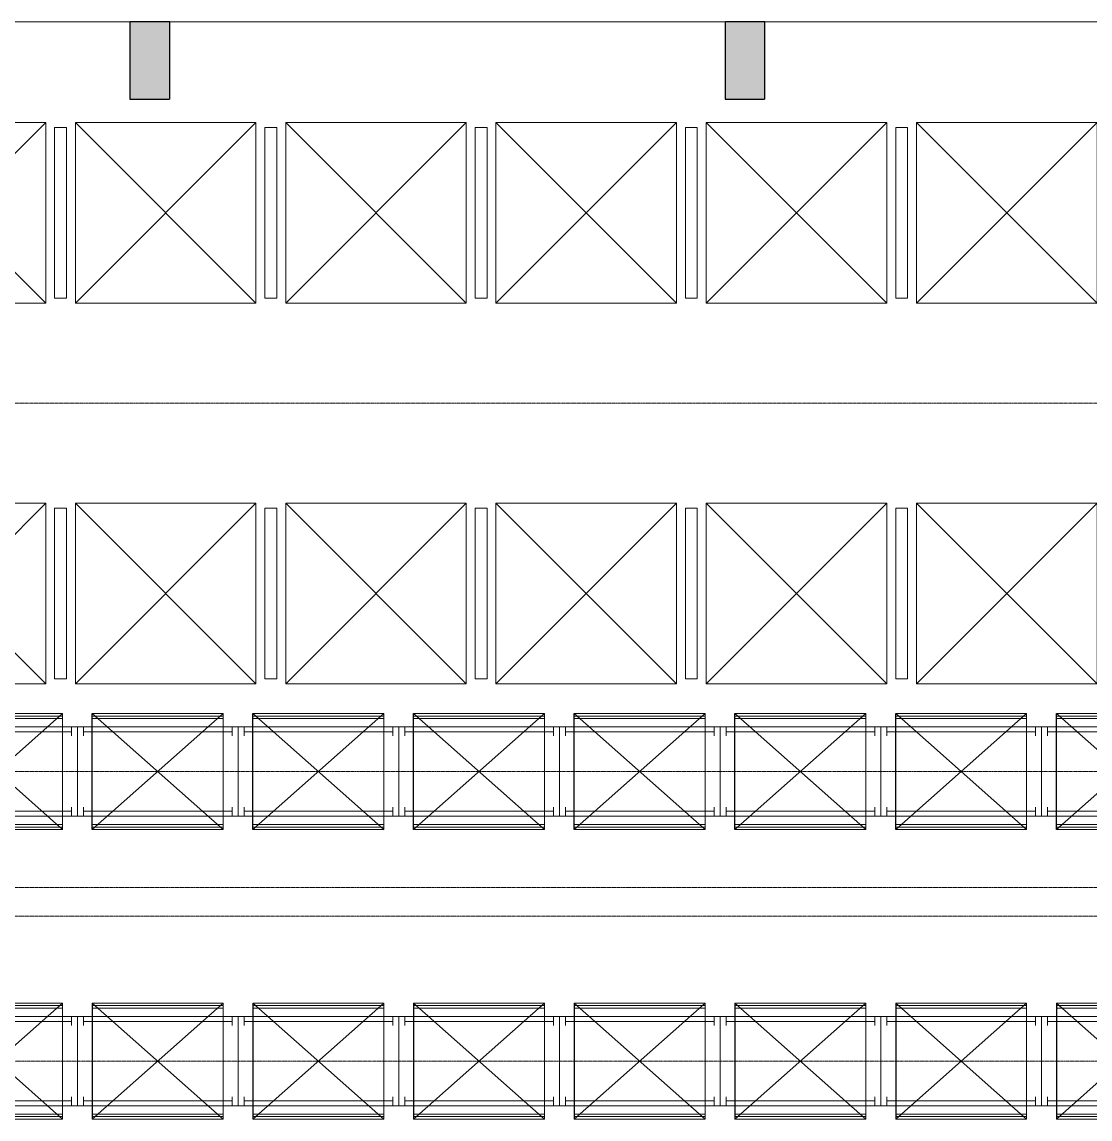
# Model space of a CAD drawing. Header units: millimetres. Extents: x -67280 to 67280, y -47520 to 47520.
# Drawn here: x -33127 to -22358, y -16077 to -5012 of the extents above; entities that cross this region are included whole.
import ezdxf

# ---------------------------------------------------------------- set-up
doc = ezdxf.new("R2010")
doc.units = ezdxf.units.MM
doc.linetypes.add('AD_LTYPE5 0 mm_1_1_1_1_1_1_1_1_1_1_1_1_1_1_1', pattern=[16, 13, -1, 1, -1])
doc.linetypes.add('点画线', pattern=[18, 12, -2, 2, -2])
for name, color, linetype, lineweight in [('ACADACAD05', 4, 'AD_LTYPE5 0 mm_1_1_1_1_1_1_1_1_1_1_1_1_1_1_1', 25), ('ACADloading', 57, 'Continuous', 18), ('ACADRackFrame', 5, 'Continuous', 18), ('ACAD尺寸线层', 3, 'Continuous', 18), ('ACAD细实线层', 3, 'Continuous', 18), ('中心线层', 1, '点画线', 18), ('尺寸线层', 4, 'Continuous', 18)]:
    doc.layers.add(name, color=color, linetype=linetype, lineweight=lineweight)

# ---------------------------------------------------------------- blocks, each defined once
blk = doc.blocks.new('*X36')
at = {"layer": 'ACAD尺寸线层', "linetype": 'Continuous', "lineweight": 18}
for p, q in [((210, 0), (2030, -1820)), ((210, -1820), (2030, 0))]:
    blk.add_line(p, q, dxfattribs=at)
at = {"layer": 'ACAD细实线层', "color": 5, "linetype": 'Continuous', "lineweight": 18}
for p, q in [((0, -50), (0, -1770)), ((120, -50), (0, -50)), ((120, -1770), (120, -50)), ((2120, -50), (2120, -1770)), ((2240, -50), (2120, -50)), ((2240, -1770), (2240, -50)), ((0, -1770), (120, -1770)), ((2120, -1770), (2240, -1770))]:
    blk.add_line(p, q, dxfattribs=at)
at = {"layer": 'ACAD细实线层', "linetype": 'Continuous', "lineweight": 18}
for p, q in [((2030, 0), (210, 0)), ((210, 0), (210, -1820)), ((2030, -1820), (2030, 0)), ((210, -1820), (2030, -1820))]:
    blk.add_line(p, q, dxfattribs=at)
blk = doc.blocks.new('*X37')
at = {"layer": 'ACAD尺寸线层', "linetype": 'Continuous', "lineweight": 18}
for p, q in [((210, 0), (2030, -1820)), ((210, -1820), (2030, 0))]:
    blk.add_line(p, q, dxfattribs=at)
at = {"layer": 'ACAD细实线层', "color": 5, "linetype": 'Continuous', "lineweight": 18}
for p, q in [((0, -50), (0, -1770)), ((120, -50), (0, -50)), ((120, -1770), (120, -50)), ((2120, -50), (2120, -1770)), ((2240, -50), (2120, -50)), ((2240, -1770), (2240, -50)), ((0, -1770), (120, -1770)), ((2120, -1770), (2240, -1770))]:
    blk.add_line(p, q, dxfattribs=at)
at = {"layer": 'ACAD细实线层', "linetype": 'Continuous', "lineweight": 18}
for p, q in [((2030, 0), (210, 0)), ((210, 0), (210, -1820)), ((2030, -1820), (2030, 0)), ((210, -1820), (2030, -1820))]:
    blk.add_line(p, q, dxfattribs=at)
blk = doc.blocks.new('*X38')
at = {"layer": 'ACAD尺寸线层', "linetype": 'Continuous', "lineweight": 18}
for p, q in [((210, 0), (2030, -1820)), ((210, -1820), (2030, 0))]:
    blk.add_line(p, q, dxfattribs=at)
at = {"layer": 'ACAD细实线层', "color": 5, "linetype": 'Continuous', "lineweight": 18}
for p, q in [((0, -50), (0, -1770)), ((120, -50), (0, -50)), ((120, -1770), (120, -50)), ((2120, -50), (2120, -1770)), ((2240, -50), (2120, -50)), ((2240, -1770), (2240, -50)), ((0, -1770), (120, -1770)), ((2120, -1770), (2240, -1770))]:
    blk.add_line(p, q, dxfattribs=at)
at = {"layer": 'ACAD细实线层', "linetype": 'Continuous', "lineweight": 18}
for p, q in [((2030, 0), (210, 0)), ((210, 0), (210, -1820)), ((2030, -1820), (2030, 0)), ((210, -1820), (2030, -1820))]:
    blk.add_line(p, q, dxfattribs=at)
blk = doc.blocks.new('*X39')
at = {"layer": 'ACAD尺寸线层', "linetype": 'Continuous', "lineweight": 18}
for p, q in [((210, 0), (2030, -1820)), ((210, -1820), (2030, 0))]:
    blk.add_line(p, q, dxfattribs=at)
at = {"layer": 'ACAD细实线层', "color": 5, "linetype": 'Continuous', "lineweight": 18}
for p, q in [((0, -50), (0, -1770)), ((120, -50), (0, -50)), ((120, -1770), (120, -50)), ((2120, -50), (2120, -1770)), ((2240, -50), (2120, -50)), ((2240, -1770), (2240, -50)), ((0, -1770), (120, -1770)), ((2120, -1770), (2240, -1770))]:
    blk.add_line(p, q, dxfattribs=at)
at = {"layer": 'ACAD细实线层', "linetype": 'Continuous', "lineweight": 18}
for p, q in [((2030, 0), (210, 0)), ((210, 0), (210, -1820)), ((2030, -1820), (2030, 0)), ((210, -1820), (2030, -1820))]:
    blk.add_line(p, q, dxfattribs=at)
blk = doc.blocks.new('*X40')
at = {"layer": 'ACAD尺寸线层', "linetype": 'Continuous', "lineweight": 18}
for p, q in [((210, 0), (2030, -1820)), ((210, -1820), (2030, 0))]:
    blk.add_line(p, q, dxfattribs=at)
at = {"layer": 'ACAD细实线层', "color": 5, "linetype": 'Continuous', "lineweight": 18}
for p, q in [((0, -50), (0, -1770)), ((120, -50), (0, -50)), ((120, -1770), (120, -50)), ((2120, -50), (2120, -1770)), ((2240, -50), (2120, -50)), ((2240, -1770), (2240, -50)), ((0, -1770), (120, -1770)), ((2120, -1770), (2240, -1770))]:
    blk.add_line(p, q, dxfattribs=at)
at = {"layer": 'ACAD细实线层', "linetype": 'Continuous', "lineweight": 18}
for p, q in [((2030, 0), (210, 0)), ((210, 0), (210, -1820)), ((2030, -1820), (2030, 0)), ((210, -1820), (2030, -1820))]:
    blk.add_line(p, q, dxfattribs=at)
blk = doc.blocks.new('*X41')
at = {"layer": 'ACAD尺寸线层', "linetype": 'Continuous', "lineweight": 18}
for p, q in [((210, 0), (2030, -1820)), ((210, -1820), (2030, 0))]:
    blk.add_line(p, q, dxfattribs=at)
at = {"layer": 'ACAD细实线层', "color": 5, "linetype": 'Continuous', "lineweight": 18}
for p, q in [((0, -50), (0, -1770)), ((120, -50), (0, -50)), ((120, -1770), (120, -50)), ((2120, -50), (2120, -1770)), ((2240, -50), (2120, -50)), ((2240, -1770), (2240, -50)), ((0, -1770), (120, -1770)), ((2120, -1770), (2240, -1770))]:
    blk.add_line(p, q, dxfattribs=at)
at = {"layer": 'ACAD细实线层', "linetype": 'Continuous', "lineweight": 18}
for p, q in [((2030, 0), (210, 0)), ((210, 0), (210, -1820)), ((2030, -1820), (2030, 0)), ((210, -1820), (2030, -1820))]:
    blk.add_line(p, q, dxfattribs=at)
blk = doc.blocks.new('*X65')
at = {"layer": 'ACAD尺寸线层', "linetype": 'Continuous', "lineweight": 18}
for p, q in [((210, 0), (2030, 1820)), ((210, 1820), (2030, 0))]:
    blk.add_line(p, q, dxfattribs=at)
at = {"layer": 'ACAD细实线层', "linetype": 'Continuous', "lineweight": 18}
for p, q in [((210, 1820), (2030, 1820)), ((210, 0), (210, 1820)), ((2030, 1820), (2030, 0)), ((2030, 0), (210, 0))]:
    blk.add_line(p, q, dxfattribs=at)
at = {"layer": 'ACAD细实线层', "color": 5, "linetype": 'Continuous', "lineweight": 18}
for p, q in [((0, 50), (0, 1770)), ((0, 1770), (120, 1770)), ((120, 1770), (120, 50)), ((2120, 50), (2120, 1770)), ((2120, 1770), (2240, 1770)), ((2240, 1770), (2240, 50)), ((120, 50), (0, 50)), ((2240, 50), (2120, 50))]:
    blk.add_line(p, q, dxfattribs=at)
blk = doc.blocks.new('*X66')
at = {"layer": 'ACAD尺寸线层', "linetype": 'Continuous', "lineweight": 18}
for p, q in [((210, 0), (2030, 1820)), ((210, 1820), (2030, 0))]:
    blk.add_line(p, q, dxfattribs=at)
at = {"layer": 'ACAD细实线层', "linetype": 'Continuous', "lineweight": 18}
for p, q in [((210, 1820), (2030, 1820)), ((210, 0), (210, 1820)), ((2030, 1820), (2030, 0)), ((2030, 0), (210, 0))]:
    blk.add_line(p, q, dxfattribs=at)
at = {"layer": 'ACAD细实线层', "color": 5, "linetype": 'Continuous', "lineweight": 18}
for p, q in [((0, 50), (0, 1770)), ((0, 1770), (120, 1770)), ((120, 1770), (120, 50)), ((2120, 50), (2120, 1770)), ((2120, 1770), (2240, 1770)), ((2240, 1770), (2240, 50)), ((120, 50), (0, 50)), ((2240, 50), (2120, 50))]:
    blk.add_line(p, q, dxfattribs=at)
blk = doc.blocks.new('*X67')
at = {"layer": 'ACAD尺寸线层', "linetype": 'Continuous', "lineweight": 18}
for p, q in [((210, 0), (2030, 1820)), ((210, 1820), (2030, 0))]:
    blk.add_line(p, q, dxfattribs=at)
at = {"layer": 'ACAD细实线层', "linetype": 'Continuous', "lineweight": 18}
for p, q in [((210, 1820), (2030, 1820)), ((210, 0), (210, 1820)), ((2030, 1820), (2030, 0)), ((2030, 0), (210, 0))]:
    blk.add_line(p, q, dxfattribs=at)
at = {"layer": 'ACAD细实线层', "color": 5, "linetype": 'Continuous', "lineweight": 18}
for p, q in [((0, 50), (0, 1770)), ((0, 1770), (120, 1770)), ((120, 1770), (120, 50)), ((2120, 50), (2120, 1770)), ((2120, 1770), (2240, 1770)), ((2240, 1770), (2240, 50)), ((120, 50), (0, 50)), ((2240, 50), (2120, 50))]:
    blk.add_line(p, q, dxfattribs=at)
blk = doc.blocks.new('*X68')
at = {"layer": 'ACAD尺寸线层', "linetype": 'Continuous', "lineweight": 18}
for p, q in [((210, 0), (2030, 1820)), ((210, 1820), (2030, 0))]:
    blk.add_line(p, q, dxfattribs=at)
at = {"layer": 'ACAD细实线层', "linetype": 'Continuous', "lineweight": 18}
for p, q in [((210, 1820), (2030, 1820)), ((210, 0), (210, 1820)), ((2030, 1820), (2030, 0)), ((2030, 0), (210, 0))]:
    blk.add_line(p, q, dxfattribs=at)
at = {"layer": 'ACAD细实线层', "color": 5, "linetype": 'Continuous', "lineweight": 18}
for p, q in [((0, 50), (0, 1770)), ((0, 1770), (120, 1770)), ((120, 1770), (120, 50)), ((2120, 50), (2120, 1770)), ((2120, 1770), (2240, 1770)), ((2240, 1770), (2240, 50)), ((120, 50), (0, 50)), ((2240, 50), (2120, 50))]:
    blk.add_line(p, q, dxfattribs=at)
blk = doc.blocks.new('*X69')
at = {"layer": 'ACAD尺寸线层', "linetype": 'Continuous', "lineweight": 18}
for p, q in [((210, 0), (2030, 1820)), ((210, 1820), (2030, 0))]:
    blk.add_line(p, q, dxfattribs=at)
at = {"layer": 'ACAD细实线层', "linetype": 'Continuous', "lineweight": 18}
for p, q in [((210, 1820), (2030, 1820)), ((210, 0), (210, 1820)), ((2030, 1820), (2030, 0)), ((2030, 0), (210, 0))]:
    blk.add_line(p, q, dxfattribs=at)
at = {"layer": 'ACAD细实线层', "color": 5, "linetype": 'Continuous', "lineweight": 18}
for p, q in [((0, 50), (0, 1770)), ((0, 1770), (120, 1770)), ((120, 1770), (120, 50)), ((2120, 50), (2120, 1770)), ((2120, 1770), (2240, 1770)), ((2240, 1770), (2240, 50)), ((120, 50), (0, 50)), ((2240, 50), (2120, 50))]:
    blk.add_line(p, q, dxfattribs=at)
blk = doc.blocks.new('*X70')
at = {"layer": 'ACAD尺寸线层', "linetype": 'Continuous', "lineweight": 18}
for p, q in [((210, 0), (2030, 1820)), ((210, 1820), (2030, 0))]:
    blk.add_line(p, q, dxfattribs=at)
at = {"layer": 'ACAD细实线层', "linetype": 'Continuous', "lineweight": 18}
for p, q in [((210, 1820), (2030, 1820)), ((210, 0), (210, 1820)), ((2030, 1820), (2030, 0)), ((2030, 0), (210, 0))]:
    blk.add_line(p, q, dxfattribs=at)
at = {"layer": 'ACAD细实线层', "color": 5, "linetype": 'Continuous', "lineweight": 18}
for p, q in [((0, 50), (0, 1770)), ((0, 1770), (120, 1770)), ((120, 1770), (120, 50)), ((2120, 50), (2120, 1770)), ((2120, 1770), (2240, 1770)), ((2240, 1770), (2240, 50)), ((120, 50), (0, 50)), ((2240, 50), (2120, 50))]:
    blk.add_line(p, q, dxfattribs=at)
blk = doc.blocks.new('*X300')
at = {"layer": 'ACADloading', "color": 6, "linetype": 'Continuous', "lineweight": 18}
for p, q in [((1530, -75), (210, -75)), ((210, -75), (210, -1245)), ((210, -75), (210, -1245)), ((210, -75), (210, -1245)), ((210, -75), (210, -1245)), ((210, -1245), (210, -75)), ((210, -1245), (210, -75)), ((210, -1245), (210, -75)), ((210, -1245), (1530, -75)), ((1530, -1245), (210, -75)), ((1530, -75), (1530, -1245)), ((1530, -75), (1530, -1245)), ((1530, -75), (1530, -1245)), ((1530, -75), (1530, -1245)), ((1530, -75), (1530, -1245)), ((1530, -75), (1530, -1245)), ((1530, -75), (1530, -1245)), ((210, -820), (210, -1120)), ((210, -820), (210, -1120)), ((1530, -1245), (210, -1245)), ((1490, -1245), (250, -1245))]:
    blk.add_line(p, q, dxfattribs=at)
at = {"layer": 'ACADloading', "color": 6, "linetype": 'Continuous', "lineweight": 25}
blk.add_line((210, -75), (210, -1245), dxfattribs=at)
at = {"layer": 'ACADloading', "linetype": 'Continuous', "lineweight": 18}
for p, q in [((1530, -75), (250, -75)), ((1530, -75), (250, -75)), ((1530, -75), (250, -75)), ((1490, -1245), (250, -1245)), ((1490, -1245), (250, -1245))]:
    blk.add_line(p, q, dxfattribs=at)
at = {"layer": 'ACADRackFrame', "linetype": 'Continuous', "lineweight": 18}
for p, q in [((120, -210), (1620, -210)), ((1620, -260), (120, -260)), ((1620, -1060), (120, -1060)), ((120, -1110), (1620, -1110))]:
    blk.add_line(p, q, dxfattribs=at)
for points in [[(120, -300), (120, -210), (0, -210), (0, -300)], [(60, -210), (60, -1110)], [(1620, -300), (1620, -210), (1740, -210), (1740, -300)], [(1680, -210), (1680, -1110)], [(120, -1020), (120, -1110), (0, -1110), (0, -1020)], [(1620, -1020), (1620, -1110), (1740, -1110), (1740, -1020)]]:
    blk.add_lwpolyline(points, dxfattribs=at)
at = {"layer": '尺寸线层', "color": 216}
for p, q in [((1530, -100), (210, -100)), ((1530, -1220), (210, -1220))]:
    blk.add_line(p, q, dxfattribs=at)
at = {"layer": '尺寸线层', "color": 136}
for p, q in [((1530, -125), (210, -125)), ((1530, -1195), (210, -1195))]:
    blk.add_line(p, q, dxfattribs=at)
blk = doc.blocks.new('*X299')
at = {"layer": 'ACAD细实线层', "linetype": 'Continuous', "lineweight": 18}
blk.add_blockref('*X300', (-870, 660), dxfattribs=at)
blk = doc.blocks.new('*X302')
at = {"layer": 'ACADloading', "color": 6, "linetype": 'Continuous', "lineweight": 18}
for p, q in [((1530, -75), (210, -75)), ((210, -75), (210, -1245)), ((210, -75), (210, -1245)), ((210, -75), (210, -1245)), ((210, -75), (210, -1245)), ((210, -1245), (210, -75)), ((210, -1245), (210, -75)), ((210, -1245), (210, -75)), ((210, -1245), (1530, -75)), ((1530, -1245), (210, -75)), ((1530, -75), (1530, -1245)), ((1530, -75), (1530, -1245)), ((1530, -75), (1530, -1245)), ((1530, -75), (1530, -1245)), ((1530, -75), (1530, -1245)), ((1530, -75), (1530, -1245)), ((1530, -75), (1530, -1245)), ((210, -820), (210, -1120)), ((210, -820), (210, -1120)), ((1530, -1245), (210, -1245)), ((1490, -1245), (250, -1245))]:
    blk.add_line(p, q, dxfattribs=at)
at = {"layer": 'ACADloading', "color": 6, "linetype": 'Continuous', "lineweight": 25}
blk.add_line((210, -75), (210, -1245), dxfattribs=at)
at = {"layer": 'ACADloading', "linetype": 'Continuous', "lineweight": 18}
for p, q in [((1530, -75), (250, -75)), ((1530, -75), (250, -75)), ((1530, -75), (250, -75)), ((1490, -1245), (250, -1245)), ((1490, -1245), (250, -1245))]:
    blk.add_line(p, q, dxfattribs=at)
at = {"layer": 'ACADRackFrame', "linetype": 'Continuous', "lineweight": 18}
for p, q in [((120, -210), (1620, -210)), ((1620, -260), (120, -260)), ((1620, -1060), (120, -1060)), ((120, -1110), (1620, -1110))]:
    blk.add_line(p, q, dxfattribs=at)
for points in [[(120, -300), (120, -210), (0, -210), (0, -300)], [(60, -210), (60, -1110)], [(1620, -300), (1620, -210), (1740, -210), (1740, -300)], [(1680, -210), (1680, -1110)], [(120, -1020), (120, -1110), (0, -1110), (0, -1020)], [(1620, -1020), (1620, -1110), (1740, -1110), (1740, -1020)]]:
    blk.add_lwpolyline(points, dxfattribs=at)
at = {"layer": '尺寸线层', "color": 216}
for p, q in [((1530, -100), (210, -100)), ((1530, -1220), (210, -1220))]:
    blk.add_line(p, q, dxfattribs=at)
at = {"layer": '尺寸线层', "color": 136}
for p, q in [((1530, -125), (210, -125)), ((1530, -1195), (210, -1195))]:
    blk.add_line(p, q, dxfattribs=at)
blk = doc.blocks.new('*X301')
at = {"layer": 'ACAD细实线层', "linetype": 'Continuous', "lineweight": 18}
blk.add_blockref('*X302', (-870, 660), dxfattribs=at)
blk = doc.blocks.new('*X304')
at = {"layer": 'ACADloading', "color": 6, "linetype": 'Continuous', "lineweight": 18}
for p, q in [((1530, -75), (210, -75)), ((210, -75), (210, -1245)), ((210, -75), (210, -1245)), ((210, -75), (210, -1245)), ((210, -75), (210, -1245)), ((210, -1245), (210, -75)), ((210, -1245), (210, -75)), ((210, -1245), (210, -75)), ((210, -1245), (1530, -75)), ((1530, -1245), (210, -75)), ((1530, -75), (1530, -1245)), ((1530, -75), (1530, -1245)), ((1530, -75), (1530, -1245)), ((1530, -75), (1530, -1245)), ((1530, -75), (1530, -1245)), ((1530, -75), (1530, -1245)), ((1530, -75), (1530, -1245)), ((210, -820), (210, -1120)), ((210, -820), (210, -1120)), ((1530, -1245), (210, -1245)), ((1490, -1245), (250, -1245))]:
    blk.add_line(p, q, dxfattribs=at)
at = {"layer": 'ACADloading', "color": 6, "linetype": 'Continuous', "lineweight": 25}
blk.add_line((210, -75), (210, -1245), dxfattribs=at)
at = {"layer": 'ACADloading', "linetype": 'Continuous', "lineweight": 18}
for p, q in [((1530, -75), (250, -75)), ((1530, -75), (250, -75)), ((1530, -75), (250, -75)), ((1490, -1245), (250, -1245)), ((1490, -1245), (250, -1245))]:
    blk.add_line(p, q, dxfattribs=at)
at = {"layer": 'ACADRackFrame', "linetype": 'Continuous', "lineweight": 18}
for p, q in [((120, -210), (1620, -210)), ((1620, -260), (120, -260)), ((1620, -1060), (120, -1060)), ((120, -1110), (1620, -1110))]:
    blk.add_line(p, q, dxfattribs=at)
for points in [[(120, -300), (120, -210), (0, -210), (0, -300)], [(60, -210), (60, -1110)], [(1620, -300), (1620, -210), (1740, -210), (1740, -300)], [(1680, -210), (1680, -1110)], [(120, -1020), (120, -1110), (0, -1110), (0, -1020)], [(1620, -1020), (1620, -1110), (1740, -1110), (1740, -1020)]]:
    blk.add_lwpolyline(points, dxfattribs=at)
at = {"layer": '尺寸线层', "color": 216}
for p, q in [((1530, -100), (210, -100)), ((1530, -1220), (210, -1220))]:
    blk.add_line(p, q, dxfattribs=at)
at = {"layer": '尺寸线层', "color": 136}
for p, q in [((1530, -125), (210, -125)), ((1530, -1195), (210, -1195))]:
    blk.add_line(p, q, dxfattribs=at)
blk = doc.blocks.new('*X303')
at = {"layer": 'ACAD细实线层', "linetype": 'Continuous', "lineweight": 18}
blk.add_blockref('*X304', (-870, 660), dxfattribs=at)
blk = doc.blocks.new('*X306')
at = {"layer": 'ACADloading', "color": 6, "linetype": 'Continuous', "lineweight": 18}
for p, q in [((1530, -75), (210, -75)), ((210, -75), (210, -1245)), ((210, -75), (210, -1245)), ((210, -75), (210, -1245)), ((210, -75), (210, -1245)), ((210, -1245), (210, -75)), ((210, -1245), (210, -75)), ((210, -1245), (210, -75)), ((210, -1245), (1530, -75)), ((1530, -1245), (210, -75)), ((1530, -75), (1530, -1245)), ((1530, -75), (1530, -1245)), ((1530, -75), (1530, -1245)), ((1530, -75), (1530, -1245)), ((1530, -75), (1530, -1245)), ((1530, -75), (1530, -1245)), ((1530, -75), (1530, -1245)), ((210, -820), (210, -1120)), ((210, -820), (210, -1120)), ((1530, -1245), (210, -1245)), ((1490, -1245), (250, -1245))]:
    blk.add_line(p, q, dxfattribs=at)
at = {"layer": 'ACADloading', "color": 6, "linetype": 'Continuous', "lineweight": 25}
blk.add_line((210, -75), (210, -1245), dxfattribs=at)
at = {"layer": 'ACADloading', "linetype": 'Continuous', "lineweight": 18}
for p, q in [((1530, -75), (250, -75)), ((1530, -75), (250, -75)), ((1530, -75), (250, -75)), ((1490, -1245), (250, -1245)), ((1490, -1245), (250, -1245))]:
    blk.add_line(p, q, dxfattribs=at)
at = {"layer": 'ACADRackFrame', "linetype": 'Continuous', "lineweight": 18}
for p, q in [((120, -210), (1620, -210)), ((1620, -260), (120, -260)), ((1620, -1060), (120, -1060)), ((120, -1110), (1620, -1110))]:
    blk.add_line(p, q, dxfattribs=at)
for points in [[(120, -300), (120, -210), (0, -210), (0, -300)], [(60, -210), (60, -1110)], [(1620, -300), (1620, -210), (1740, -210), (1740, -300)], [(1680, -210), (1680, -1110)], [(120, -1020), (120, -1110), (0, -1110), (0, -1020)], [(1620, -1020), (1620, -1110), (1740, -1110), (1740, -1020)]]:
    blk.add_lwpolyline(points, dxfattribs=at)
at = {"layer": '尺寸线层', "color": 216}
for p, q in [((1530, -100), (210, -100)), ((1530, -1220), (210, -1220))]:
    blk.add_line(p, q, dxfattribs=at)
at = {"layer": '尺寸线层', "color": 136}
for p, q in [((1530, -125), (210, -125)), ((1530, -1195), (210, -1195))]:
    blk.add_line(p, q, dxfattribs=at)
blk = doc.blocks.new('*X305')
at = {"layer": 'ACAD细实线层', "linetype": 'Continuous', "lineweight": 18}
blk.add_blockref('*X306', (-870, 660), dxfattribs=at)
blk = doc.blocks.new('*X308')
at = {"layer": 'ACADloading', "color": 6, "linetype": 'Continuous', "lineweight": 18}
for p, q in [((1530, -75), (210, -75)), ((210, -75), (210, -1245)), ((210, -75), (210, -1245)), ((210, -75), (210, -1245)), ((210, -75), (210, -1245)), ((210, -1245), (210, -75)), ((210, -1245), (210, -75)), ((210, -1245), (210, -75)), ((210, -1245), (1530, -75)), ((1530, -1245), (210, -75)), ((1530, -75), (1530, -1245)), ((1530, -75), (1530, -1245)), ((1530, -75), (1530, -1245)), ((1530, -75), (1530, -1245)), ((1530, -75), (1530, -1245)), ((1530, -75), (1530, -1245)), ((1530, -75), (1530, -1245)), ((210, -820), (210, -1120)), ((210, -820), (210, -1120)), ((1530, -1245), (210, -1245)), ((1490, -1245), (250, -1245))]:
    blk.add_line(p, q, dxfattribs=at)
at = {"layer": 'ACADloading', "color": 6, "linetype": 'Continuous', "lineweight": 25}
blk.add_line((210, -75), (210, -1245), dxfattribs=at)
at = {"layer": 'ACADloading', "linetype": 'Continuous', "lineweight": 18}
for p, q in [((1530, -75), (250, -75)), ((1530, -75), (250, -75)), ((1530, -75), (250, -75)), ((1490, -1245), (250, -1245)), ((1490, -1245), (250, -1245))]:
    blk.add_line(p, q, dxfattribs=at)
at = {"layer": 'ACADRackFrame', "linetype": 'Continuous', "lineweight": 18}
for p, q in [((120, -210), (1620, -210)), ((1620, -260), (120, -260)), ((1620, -1060), (120, -1060)), ((120, -1110), (1620, -1110))]:
    blk.add_line(p, q, dxfattribs=at)
for points in [[(120, -300), (120, -210), (0, -210), (0, -300)], [(60, -210), (60, -1110)], [(1620, -300), (1620, -210), (1740, -210), (1740, -300)], [(1680, -210), (1680, -1110)], [(120, -1020), (120, -1110), (0, -1110), (0, -1020)], [(1620, -1020), (1620, -1110), (1740, -1110), (1740, -1020)]]:
    blk.add_lwpolyline(points, dxfattribs=at)
at = {"layer": '尺寸线层', "color": 216}
for p, q in [((1530, -100), (210, -100)), ((1530, -1220), (210, -1220))]:
    blk.add_line(p, q, dxfattribs=at)
at = {"layer": '尺寸线层', "color": 136}
for p, q in [((1530, -125), (210, -125)), ((1530, -1195), (210, -1195))]:
    blk.add_line(p, q, dxfattribs=at)
blk = doc.blocks.new('*X307')
at = {"layer": 'ACAD细实线层', "linetype": 'Continuous', "lineweight": 18}
blk.add_blockref('*X308', (-870, 660), dxfattribs=at)
blk = doc.blocks.new('*X310')
at = {"layer": 'ACADloading', "color": 6, "linetype": 'Continuous', "lineweight": 18}
for p, q in [((1530, -75), (210, -75)), ((210, -75), (210, -1245)), ((210, -75), (210, -1245)), ((210, -75), (210, -1245)), ((210, -75), (210, -1245)), ((210, -1245), (210, -75)), ((210, -1245), (210, -75)), ((210, -1245), (210, -75)), ((210, -1245), (1530, -75)), ((1530, -1245), (210, -75)), ((1530, -75), (1530, -1245)), ((1530, -75), (1530, -1245)), ((1530, -75), (1530, -1245)), ((1530, -75), (1530, -1245)), ((1530, -75), (1530, -1245)), ((1530, -75), (1530, -1245)), ((1530, -75), (1530, -1245)), ((210, -820), (210, -1120)), ((210, -820), (210, -1120)), ((1530, -1245), (210, -1245)), ((1490, -1245), (250, -1245))]:
    blk.add_line(p, q, dxfattribs=at)
at = {"layer": 'ACADloading', "color": 6, "linetype": 'Continuous', "lineweight": 25}
blk.add_line((210, -75), (210, -1245), dxfattribs=at)
at = {"layer": 'ACADloading', "linetype": 'Continuous', "lineweight": 18}
for p, q in [((1530, -75), (250, -75)), ((1530, -75), (250, -75)), ((1530, -75), (250, -75)), ((1490, -1245), (250, -1245)), ((1490, -1245), (250, -1245))]:
    blk.add_line(p, q, dxfattribs=at)
at = {"layer": 'ACADRackFrame', "linetype": 'Continuous', "lineweight": 18}
for p, q in [((120, -210), (1620, -210)), ((1620, -260), (120, -260)), ((1620, -1060), (120, -1060)), ((120, -1110), (1620, -1110))]:
    blk.add_line(p, q, dxfattribs=at)
for points in [[(120, -300), (120, -210), (0, -210), (0, -300)], [(60, -210), (60, -1110)], [(1620, -300), (1620, -210), (1740, -210), (1740, -300)], [(1680, -210), (1680, -1110)], [(120, -1020), (120, -1110), (0, -1110), (0, -1020)], [(1620, -1020), (1620, -1110), (1740, -1110), (1740, -1020)]]:
    blk.add_lwpolyline(points, dxfattribs=at)
at = {"layer": '尺寸线层', "color": 216}
for p, q in [((1530, -100), (210, -100)), ((1530, -1220), (210, -1220))]:
    blk.add_line(p, q, dxfattribs=at)
at = {"layer": '尺寸线层', "color": 136}
for p, q in [((1530, -125), (210, -125)), ((1530, -1195), (210, -1195))]:
    blk.add_line(p, q, dxfattribs=at)
blk = doc.blocks.new('*X309')
at = {"layer": 'ACAD细实线层', "linetype": 'Continuous', "lineweight": 18}
blk.add_blockref('*X310', (-870, 660), dxfattribs=at)
blk = doc.blocks.new('*X312')
at = {"layer": 'ACADloading', "color": 6, "linetype": 'Continuous', "lineweight": 18}
for p, q in [((1530, -75), (210, -75)), ((210, -75), (210, -1245)), ((210, -75), (210, -1245)), ((210, -75), (210, -1245)), ((210, -75), (210, -1245)), ((210, -1245), (210, -75)), ((210, -1245), (210, -75)), ((210, -1245), (210, -75)), ((210, -1245), (1530, -75)), ((1530, -1245), (210, -75)), ((1530, -75), (1530, -1245)), ((1530, -75), (1530, -1245)), ((1530, -75), (1530, -1245)), ((1530, -75), (1530, -1245)), ((1530, -75), (1530, -1245)), ((1530, -75), (1530, -1245)), ((1530, -75), (1530, -1245)), ((210, -820), (210, -1120)), ((210, -820), (210, -1120)), ((1530, -1245), (210, -1245)), ((1490, -1245), (250, -1245))]:
    blk.add_line(p, q, dxfattribs=at)
at = {"layer": 'ACADloading', "color": 6, "linetype": 'Continuous', "lineweight": 25}
blk.add_line((210, -75), (210, -1245), dxfattribs=at)
at = {"layer": 'ACADloading', "linetype": 'Continuous', "lineweight": 18}
for p, q in [((1530, -75), (250, -75)), ((1530, -75), (250, -75)), ((1530, -75), (250, -75)), ((1490, -1245), (250, -1245)), ((1490, -1245), (250, -1245))]:
    blk.add_line(p, q, dxfattribs=at)
at = {"layer": 'ACADRackFrame', "linetype": 'Continuous', "lineweight": 18}
for p, q in [((120, -210), (1620, -210)), ((1620, -260), (120, -260)), ((1620, -1060), (120, -1060)), ((120, -1110), (1620, -1110))]:
    blk.add_line(p, q, dxfattribs=at)
for points in [[(120, -300), (120, -210), (0, -210), (0, -300)], [(60, -210), (60, -1110)], [(1620, -300), (1620, -210), (1740, -210), (1740, -300)], [(1680, -210), (1680, -1110)], [(120, -1020), (120, -1110), (0, -1110), (0, -1020)], [(1620, -1020), (1620, -1110), (1740, -1110), (1740, -1020)]]:
    blk.add_lwpolyline(points, dxfattribs=at)
at = {"layer": '尺寸线层', "color": 216}
for p, q in [((1530, -100), (210, -100)), ((1530, -1220), (210, -1220))]:
    blk.add_line(p, q, dxfattribs=at)
at = {"layer": '尺寸线层', "color": 136}
for p, q in [((1530, -125), (210, -125)), ((1530, -1195), (210, -1195))]:
    blk.add_line(p, q, dxfattribs=at)
blk = doc.blocks.new('*X311')
at = {"layer": 'ACAD细实线层', "linetype": 'Continuous', "lineweight": 18}
blk.add_blockref('*X312', (-870, 660), dxfattribs=at)
blk = doc.blocks.new('*X314')
at = {"layer": 'ACADloading', "color": 6, "linetype": 'Continuous', "lineweight": 18}
for p, q in [((1530, -75), (210, -75)), ((210, -75), (210, -1245)), ((210, -75), (210, -1245)), ((210, -75), (210, -1245)), ((210, -75), (210, -1245)), ((210, -1245), (210, -75)), ((210, -1245), (210, -75)), ((210, -1245), (210, -75)), ((210, -1245), (1530, -75)), ((1530, -1245), (210, -75)), ((1530, -75), (1530, -1245)), ((1530, -75), (1530, -1245)), ((1530, -75), (1530, -1245)), ((1530, -75), (1530, -1245)), ((1530, -75), (1530, -1245)), ((1530, -75), (1530, -1245)), ((1530, -75), (1530, -1245)), ((210, -820), (210, -1120)), ((210, -820), (210, -1120)), ((1530, -1245), (210, -1245)), ((1490, -1245), (250, -1245))]:
    blk.add_line(p, q, dxfattribs=at)
at = {"layer": 'ACADloading', "color": 6, "linetype": 'Continuous', "lineweight": 25}
blk.add_line((210, -75), (210, -1245), dxfattribs=at)
at = {"layer": 'ACADloading', "linetype": 'Continuous', "lineweight": 18}
for p, q in [((1530, -75), (250, -75)), ((1530, -75), (250, -75)), ((1530, -75), (250, -75)), ((1490, -1245), (250, -1245)), ((1490, -1245), (250, -1245))]:
    blk.add_line(p, q, dxfattribs=at)
at = {"layer": 'ACADRackFrame', "linetype": 'Continuous', "lineweight": 18}
for p, q in [((120, -210), (1620, -210)), ((1620, -260), (120, -260)), ((1620, -1060), (120, -1060)), ((120, -1110), (1620, -1110))]:
    blk.add_line(p, q, dxfattribs=at)
for points in [[(120, -300), (120, -210), (0, -210), (0, -300)], [(60, -210), (60, -1110)], [(1620, -300), (1620, -210), (1740, -210), (1740, -300)], [(1680, -210), (1680, -1110)], [(120, -1020), (120, -1110), (0, -1110), (0, -1020)], [(1620, -1020), (1620, -1110), (1740, -1110), (1740, -1020)]]:
    blk.add_lwpolyline(points, dxfattribs=at)
at = {"layer": '尺寸线层', "color": 216}
for p, q in [((1530, -100), (210, -100)), ((1530, -1220), (210, -1220))]:
    blk.add_line(p, q, dxfattribs=at)
at = {"layer": '尺寸线层', "color": 136}
for p, q in [((1530, -125), (210, -125)), ((1530, -1195), (210, -1195))]:
    blk.add_line(p, q, dxfattribs=at)
blk = doc.blocks.new('*X313')
at = {"layer": 'ACAD细实线层', "linetype": 'Continuous', "lineweight": 18}
blk.add_blockref('*X314', (-870, 660), dxfattribs=at)
blk = doc.blocks.new('*X411')
at = {"layer": 'ACADloading', "color": 6, "linetype": 'Continuous', "lineweight": 18}
for p, q in [((210, 75), (210, 1245)), ((210, 75), (210, 1245)), ((210, 75), (210, 1245)), ((210, 75), (210, 1245)), ((210, 1245), (210, 75)), ((210, 1245), (210, 75)), ((1530, 1245), (210, 1245)), ((210, 1245), (210, 75)), ((210, 1245), (1530, 75)), ((1530, 1245), (210, 75)), ((1490, 1245), (250, 1245)), ((1530, 75), (1530, 1245)), ((1530, 75), (1530, 1245)), ((1530, 75), (1530, 1245)), ((1530, 75), (1530, 1245)), ((1530, 75), (1530, 1245)), ((1530, 75), (1530, 1245)), ((1530, 75), (1530, 1245)), ((210, 820), (210, 1120)), ((210, 820), (210, 1120)), ((1530, 75), (210, 75))]:
    blk.add_line(p, q, dxfattribs=at)
at = {"layer": 'ACADloading', "color": 6, "linetype": 'Continuous', "lineweight": 25}
blk.add_line((210, 75), (210, 1245), dxfattribs=at)
at = {"layer": 'ACADloading', "linetype": 'Continuous', "lineweight": 18}
for p, q in [((1490, 1245), (250, 1245)), ((1490, 1245), (250, 1245)), ((1530, 75), (250, 75)), ((1530, 75), (250, 75)), ((1530, 75), (250, 75))]:
    blk.add_line(p, q, dxfattribs=at)
at = {"layer": 'ACADRackFrame', "linetype": 'Continuous', "lineweight": 18}
for p, q in [((120, 1110), (1620, 1110)), ((1620, 1060), (120, 1060)), ((1620, 260), (120, 260)), ((120, 210), (1620, 210))]:
    blk.add_line(p, q, dxfattribs=at)
for points in [[(120, 1020), (120, 1110), (0, 1110), (0, 1020)], [(60, 210), (60, 1110)], [(1620, 1020), (1620, 1110), (1740, 1110), (1740, 1020)], [(1680, 210), (1680, 1110)], [(120, 300), (120, 210), (0, 210), (0, 300)], [(1620, 300), (1620, 210), (1740, 210), (1740, 300)]]:
    blk.add_lwpolyline(points, dxfattribs=at)
at = {"layer": '尺寸线层', "color": 216}
for p, q in [((1530, 1220), (210, 1220)), ((1530, 100), (210, 100))]:
    blk.add_line(p, q, dxfattribs=at)
at = {"layer": '尺寸线层', "color": 136}
for p, q in [((1530, 1195), (210, 1195)), ((1530, 125), (210, 125))]:
    blk.add_line(p, q, dxfattribs=at)
blk = doc.blocks.new('*X410')
at = {"layer": 'ACAD细实线层', "linetype": 'Continuous', "lineweight": 18}
blk.add_blockref('*X411', (-870, -660), dxfattribs=at)
blk = doc.blocks.new('*X413')
at = {"layer": 'ACADloading', "color": 6, "linetype": 'Continuous', "lineweight": 18}
for p, q in [((210, 75), (210, 1245)), ((210, 75), (210, 1245)), ((210, 75), (210, 1245)), ((210, 75), (210, 1245)), ((210, 1245), (210, 75)), ((210, 1245), (210, 75)), ((1530, 1245), (210, 1245)), ((210, 1245), (210, 75)), ((210, 1245), (1530, 75)), ((1530, 1245), (210, 75)), ((1490, 1245), (250, 1245)), ((1530, 75), (1530, 1245)), ((1530, 75), (1530, 1245)), ((1530, 75), (1530, 1245)), ((1530, 75), (1530, 1245)), ((1530, 75), (1530, 1245)), ((1530, 75), (1530, 1245)), ((1530, 75), (1530, 1245)), ((210, 820), (210, 1120)), ((210, 820), (210, 1120)), ((1530, 75), (210, 75))]:
    blk.add_line(p, q, dxfattribs=at)
at = {"layer": 'ACADloading', "color": 6, "linetype": 'Continuous', "lineweight": 25}
blk.add_line((210, 75), (210, 1245), dxfattribs=at)
at = {"layer": 'ACADloading', "linetype": 'Continuous', "lineweight": 18}
for p, q in [((1490, 1245), (250, 1245)), ((1490, 1245), (250, 1245)), ((1530, 75), (250, 75)), ((1530, 75), (250, 75)), ((1530, 75), (250, 75))]:
    blk.add_line(p, q, dxfattribs=at)
at = {"layer": 'ACADRackFrame', "linetype": 'Continuous', "lineweight": 18}
for p, q in [((120, 1110), (1620, 1110)), ((1620, 1060), (120, 1060)), ((1620, 260), (120, 260)), ((120, 210), (1620, 210))]:
    blk.add_line(p, q, dxfattribs=at)
for points in [[(120, 1020), (120, 1110), (0, 1110), (0, 1020)], [(60, 210), (60, 1110)], [(1620, 1020), (1620, 1110), (1740, 1110), (1740, 1020)], [(1680, 210), (1680, 1110)], [(120, 300), (120, 210), (0, 210), (0, 300)], [(1620, 300), (1620, 210), (1740, 210), (1740, 300)]]:
    blk.add_lwpolyline(points, dxfattribs=at)
at = {"layer": '尺寸线层', "color": 216}
for p, q in [((1530, 1220), (210, 1220)), ((1530, 100), (210, 100))]:
    blk.add_line(p, q, dxfattribs=at)
at = {"layer": '尺寸线层', "color": 136}
for p, q in [((1530, 1195), (210, 1195)), ((1530, 125), (210, 125))]:
    blk.add_line(p, q, dxfattribs=at)
blk = doc.blocks.new('*X412')
at = {"layer": 'ACAD细实线层', "linetype": 'Continuous', "lineweight": 18}
blk.add_blockref('*X413', (-870, -660), dxfattribs=at)
blk = doc.blocks.new('*X415')
at = {"layer": 'ACADloading', "color": 6, "linetype": 'Continuous', "lineweight": 18}
for p, q in [((210, 75), (210, 1245)), ((210, 75), (210, 1245)), ((210, 75), (210, 1245)), ((210, 75), (210, 1245)), ((210, 1245), (210, 75)), ((210, 1245), (210, 75)), ((1530, 1245), (210, 1245)), ((210, 1245), (210, 75)), ((210, 1245), (1530, 75)), ((1530, 1245), (210, 75)), ((1490, 1245), (250, 1245)), ((1530, 75), (1530, 1245)), ((1530, 75), (1530, 1245)), ((1530, 75), (1530, 1245)), ((1530, 75), (1530, 1245)), ((1530, 75), (1530, 1245)), ((1530, 75), (1530, 1245)), ((1530, 75), (1530, 1245)), ((210, 820), (210, 1120)), ((210, 820), (210, 1120)), ((1530, 75), (210, 75))]:
    blk.add_line(p, q, dxfattribs=at)
at = {"layer": 'ACADloading', "color": 6, "linetype": 'Continuous', "lineweight": 25}
blk.add_line((210, 75), (210, 1245), dxfattribs=at)
at = {"layer": 'ACADloading', "linetype": 'Continuous', "lineweight": 18}
for p, q in [((1490, 1245), (250, 1245)), ((1490, 1245), (250, 1245)), ((1530, 75), (250, 75)), ((1530, 75), (250, 75)), ((1530, 75), (250, 75))]:
    blk.add_line(p, q, dxfattribs=at)
at = {"layer": 'ACADRackFrame', "linetype": 'Continuous', "lineweight": 18}
for p, q in [((120, 1110), (1620, 1110)), ((1620, 1060), (120, 1060)), ((1620, 260), (120, 260)), ((120, 210), (1620, 210))]:
    blk.add_line(p, q, dxfattribs=at)
for points in [[(120, 1020), (120, 1110), (0, 1110), (0, 1020)], [(60, 210), (60, 1110)], [(1620, 1020), (1620, 1110), (1740, 1110), (1740, 1020)], [(1680, 210), (1680, 1110)], [(120, 300), (120, 210), (0, 210), (0, 300)], [(1620, 300), (1620, 210), (1740, 210), (1740, 300)]]:
    blk.add_lwpolyline(points, dxfattribs=at)
at = {"layer": '尺寸线层', "color": 216}
for p, q in [((1530, 1220), (210, 1220)), ((1530, 100), (210, 100))]:
    blk.add_line(p, q, dxfattribs=at)
at = {"layer": '尺寸线层', "color": 136}
for p, q in [((1530, 1195), (210, 1195)), ((1530, 125), (210, 125))]:
    blk.add_line(p, q, dxfattribs=at)
blk = doc.blocks.new('*X414')
at = {"layer": 'ACAD细实线层', "linetype": 'Continuous', "lineweight": 18}
blk.add_blockref('*X415', (-870, -660), dxfattribs=at)
blk = doc.blocks.new('*X417')
at = {"layer": 'ACADloading', "color": 6, "linetype": 'Continuous', "lineweight": 18}
for p, q in [((210, 75), (210, 1245)), ((210, 75), (210, 1245)), ((210, 75), (210, 1245)), ((210, 75), (210, 1245)), ((210, 1245), (210, 75)), ((210, 1245), (210, 75)), ((1530, 1245), (210, 1245)), ((210, 1245), (210, 75)), ((210, 1245), (1530, 75)), ((1530, 1245), (210, 75)), ((1490, 1245), (250, 1245)), ((1530, 75), (1530, 1245)), ((1530, 75), (1530, 1245)), ((1530, 75), (1530, 1245)), ((1530, 75), (1530, 1245)), ((1530, 75), (1530, 1245)), ((1530, 75), (1530, 1245)), ((1530, 75), (1530, 1245)), ((210, 820), (210, 1120)), ((210, 820), (210, 1120)), ((1530, 75), (210, 75))]:
    blk.add_line(p, q, dxfattribs=at)
at = {"layer": 'ACADloading', "color": 6, "linetype": 'Continuous', "lineweight": 25}
blk.add_line((210, 75), (210, 1245), dxfattribs=at)
at = {"layer": 'ACADloading', "linetype": 'Continuous', "lineweight": 18}
for p, q in [((1490, 1245), (250, 1245)), ((1490, 1245), (250, 1245)), ((1530, 75), (250, 75)), ((1530, 75), (250, 75)), ((1530, 75), (250, 75))]:
    blk.add_line(p, q, dxfattribs=at)
at = {"layer": 'ACADRackFrame', "linetype": 'Continuous', "lineweight": 18}
for p, q in [((120, 1110), (1620, 1110)), ((1620, 1060), (120, 1060)), ((1620, 260), (120, 260)), ((120, 210), (1620, 210))]:
    blk.add_line(p, q, dxfattribs=at)
for points in [[(120, 1020), (120, 1110), (0, 1110), (0, 1020)], [(60, 210), (60, 1110)], [(1620, 1020), (1620, 1110), (1740, 1110), (1740, 1020)], [(1680, 210), (1680, 1110)], [(120, 300), (120, 210), (0, 210), (0, 300)], [(1620, 300), (1620, 210), (1740, 210), (1740, 300)]]:
    blk.add_lwpolyline(points, dxfattribs=at)
at = {"layer": '尺寸线层', "color": 216}
for p, q in [((1530, 1220), (210, 1220)), ((1530, 100), (210, 100))]:
    blk.add_line(p, q, dxfattribs=at)
at = {"layer": '尺寸线层', "color": 136}
for p, q in [((1530, 1195), (210, 1195)), ((1530, 125), (210, 125))]:
    blk.add_line(p, q, dxfattribs=at)
blk = doc.blocks.new('*X416')
at = {"layer": 'ACAD细实线层', "linetype": 'Continuous', "lineweight": 18}
blk.add_blockref('*X417', (-870, -660), dxfattribs=at)
blk = doc.blocks.new('*X419')
at = {"layer": 'ACADloading', "color": 6, "linetype": 'Continuous', "lineweight": 18}
for p, q in [((210, 75), (210, 1245)), ((210, 75), (210, 1245)), ((210, 75), (210, 1245)), ((210, 75), (210, 1245)), ((210, 1245), (210, 75)), ((210, 1245), (210, 75)), ((1530, 1245), (210, 1245)), ((210, 1245), (210, 75)), ((210, 1245), (1530, 75)), ((1530, 1245), (210, 75)), ((1490, 1245), (250, 1245)), ((1530, 75), (1530, 1245)), ((1530, 75), (1530, 1245)), ((1530, 75), (1530, 1245)), ((1530, 75), (1530, 1245)), ((1530, 75), (1530, 1245)), ((1530, 75), (1530, 1245)), ((1530, 75), (1530, 1245)), ((210, 820), (210, 1120)), ((210, 820), (210, 1120)), ((1530, 75), (210, 75))]:
    blk.add_line(p, q, dxfattribs=at)
at = {"layer": 'ACADloading', "color": 6, "linetype": 'Continuous', "lineweight": 25}
blk.add_line((210, 75), (210, 1245), dxfattribs=at)
at = {"layer": 'ACADloading', "linetype": 'Continuous', "lineweight": 18}
for p, q in [((1490, 1245), (250, 1245)), ((1490, 1245), (250, 1245)), ((1530, 75), (250, 75)), ((1530, 75), (250, 75)), ((1530, 75), (250, 75))]:
    blk.add_line(p, q, dxfattribs=at)
at = {"layer": 'ACADRackFrame', "linetype": 'Continuous', "lineweight": 18}
for p, q in [((120, 1110), (1620, 1110)), ((1620, 1060), (120, 1060)), ((1620, 260), (120, 260)), ((120, 210), (1620, 210))]:
    blk.add_line(p, q, dxfattribs=at)
for points in [[(120, 1020), (120, 1110), (0, 1110), (0, 1020)], [(60, 210), (60, 1110)], [(1620, 1020), (1620, 1110), (1740, 1110), (1740, 1020)], [(1680, 210), (1680, 1110)], [(120, 300), (120, 210), (0, 210), (0, 300)], [(1620, 300), (1620, 210), (1740, 210), (1740, 300)]]:
    blk.add_lwpolyline(points, dxfattribs=at)
at = {"layer": '尺寸线层', "color": 216}
for p, q in [((1530, 1220), (210, 1220)), ((1530, 100), (210, 100))]:
    blk.add_line(p, q, dxfattribs=at)
at = {"layer": '尺寸线层', "color": 136}
for p, q in [((1530, 1195), (210, 1195)), ((1530, 125), (210, 125))]:
    blk.add_line(p, q, dxfattribs=at)
blk = doc.blocks.new('*X418')
at = {"layer": 'ACAD细实线层', "linetype": 'Continuous', "lineweight": 18}
blk.add_blockref('*X419', (-870, -660), dxfattribs=at)
blk = doc.blocks.new('*X421')
at = {"layer": 'ACADloading', "color": 6, "linetype": 'Continuous', "lineweight": 18}
for p, q in [((210, 75), (210, 1245)), ((210, 75), (210, 1245)), ((210, 75), (210, 1245)), ((210, 75), (210, 1245)), ((210, 1245), (210, 75)), ((210, 1245), (210, 75)), ((1530, 1245), (210, 1245)), ((210, 1245), (210, 75)), ((210, 1245), (1530, 75)), ((1530, 1245), (210, 75)), ((1490, 1245), (250, 1245)), ((1530, 75), (1530, 1245)), ((1530, 75), (1530, 1245)), ((1530, 75), (1530, 1245)), ((1530, 75), (1530, 1245)), ((1530, 75), (1530, 1245)), ((1530, 75), (1530, 1245)), ((1530, 75), (1530, 1245)), ((210, 820), (210, 1120)), ((210, 820), (210, 1120)), ((1530, 75), (210, 75))]:
    blk.add_line(p, q, dxfattribs=at)
at = {"layer": 'ACADloading', "color": 6, "linetype": 'Continuous', "lineweight": 25}
blk.add_line((210, 75), (210, 1245), dxfattribs=at)
at = {"layer": 'ACADloading', "linetype": 'Continuous', "lineweight": 18}
for p, q in [((1490, 1245), (250, 1245)), ((1490, 1245), (250, 1245)), ((1530, 75), (250, 75)), ((1530, 75), (250, 75)), ((1530, 75), (250, 75))]:
    blk.add_line(p, q, dxfattribs=at)
at = {"layer": 'ACADRackFrame', "linetype": 'Continuous', "lineweight": 18}
for p, q in [((120, 1110), (1620, 1110)), ((1620, 1060), (120, 1060)), ((1620, 260), (120, 260)), ((120, 210), (1620, 210))]:
    blk.add_line(p, q, dxfattribs=at)
for points in [[(120, 1020), (120, 1110), (0, 1110), (0, 1020)], [(60, 210), (60, 1110)], [(1620, 1020), (1620, 1110), (1740, 1110), (1740, 1020)], [(1680, 210), (1680, 1110)], [(120, 300), (120, 210), (0, 210), (0, 300)], [(1620, 300), (1620, 210), (1740, 210), (1740, 300)]]:
    blk.add_lwpolyline(points, dxfattribs=at)
at = {"layer": '尺寸线层', "color": 216}
for p, q in [((1530, 1220), (210, 1220)), ((1530, 100), (210, 100))]:
    blk.add_line(p, q, dxfattribs=at)
at = {"layer": '尺寸线层', "color": 136}
for p, q in [((1530, 1195), (210, 1195)), ((1530, 125), (210, 125))]:
    blk.add_line(p, q, dxfattribs=at)
blk = doc.blocks.new('*X420')
at = {"layer": 'ACAD细实线层', "linetype": 'Continuous', "lineweight": 18}
blk.add_blockref('*X421', (-870, -660), dxfattribs=at)
blk = doc.blocks.new('*X423')
at = {"layer": 'ACADloading', "color": 6, "linetype": 'Continuous', "lineweight": 18}
for p, q in [((210, 75), (210, 1245)), ((210, 75), (210, 1245)), ((210, 75), (210, 1245)), ((210, 75), (210, 1245)), ((210, 1245), (210, 75)), ((210, 1245), (210, 75)), ((1530, 1245), (210, 1245)), ((210, 1245), (210, 75)), ((210, 1245), (1530, 75)), ((1530, 1245), (210, 75)), ((1490, 1245), (250, 1245)), ((1530, 75), (1530, 1245)), ((1530, 75), (1530, 1245)), ((1530, 75), (1530, 1245)), ((1530, 75), (1530, 1245)), ((1530, 75), (1530, 1245)), ((1530, 75), (1530, 1245)), ((1530, 75), (1530, 1245)), ((210, 820), (210, 1120)), ((210, 820), (210, 1120)), ((1530, 75), (210, 75))]:
    blk.add_line(p, q, dxfattribs=at)
at = {"layer": 'ACADloading', "color": 6, "linetype": 'Continuous', "lineweight": 25}
blk.add_line((210, 75), (210, 1245), dxfattribs=at)
at = {"layer": 'ACADloading', "linetype": 'Continuous', "lineweight": 18}
for p, q in [((1490, 1245), (250, 1245)), ((1490, 1245), (250, 1245)), ((1530, 75), (250, 75)), ((1530, 75), (250, 75)), ((1530, 75), (250, 75))]:
    blk.add_line(p, q, dxfattribs=at)
at = {"layer": 'ACADRackFrame', "linetype": 'Continuous', "lineweight": 18}
for p, q in [((120, 1110), (1620, 1110)), ((1620, 1060), (120, 1060)), ((1620, 260), (120, 260)), ((120, 210), (1620, 210))]:
    blk.add_line(p, q, dxfattribs=at)
for points in [[(120, 1020), (120, 1110), (0, 1110), (0, 1020)], [(60, 210), (60, 1110)], [(1620, 1020), (1620, 1110), (1740, 1110), (1740, 1020)], [(1680, 210), (1680, 1110)], [(120, 300), (120, 210), (0, 210), (0, 300)], [(1620, 300), (1620, 210), (1740, 210), (1740, 300)]]:
    blk.add_lwpolyline(points, dxfattribs=at)
at = {"layer": '尺寸线层', "color": 216}
for p, q in [((1530, 1220), (210, 1220)), ((1530, 100), (210, 100))]:
    blk.add_line(p, q, dxfattribs=at)
at = {"layer": '尺寸线层', "color": 136}
for p, q in [((1530, 1195), (210, 1195)), ((1530, 125), (210, 125))]:
    blk.add_line(p, q, dxfattribs=at)
blk = doc.blocks.new('*X422')
at = {"layer": 'ACAD细实线层', "linetype": 'Continuous', "lineweight": 18}
blk.add_blockref('*X423', (-870, -660), dxfattribs=at)
blk = doc.blocks.new('*X425')
at = {"layer": 'ACADloading', "color": 6, "linetype": 'Continuous', "lineweight": 18}
for p, q in [((210, 75), (210, 1245)), ((210, 75), (210, 1245)), ((210, 75), (210, 1245)), ((210, 75), (210, 1245)), ((210, 1245), (210, 75)), ((210, 1245), (210, 75)), ((1530, 1245), (210, 1245)), ((210, 1245), (210, 75)), ((210, 1245), (1530, 75)), ((1530, 1245), (210, 75)), ((1490, 1245), (250, 1245)), ((1530, 75), (1530, 1245)), ((1530, 75), (1530, 1245)), ((1530, 75), (1530, 1245)), ((1530, 75), (1530, 1245)), ((1530, 75), (1530, 1245)), ((1530, 75), (1530, 1245)), ((1530, 75), (1530, 1245)), ((210, 820), (210, 1120)), ((210, 820), (210, 1120)), ((1530, 75), (210, 75))]:
    blk.add_line(p, q, dxfattribs=at)
at = {"layer": 'ACADloading', "color": 6, "linetype": 'Continuous', "lineweight": 25}
blk.add_line((210, 75), (210, 1245), dxfattribs=at)
at = {"layer": 'ACADloading', "linetype": 'Continuous', "lineweight": 18}
for p, q in [((1490, 1245), (250, 1245)), ((1490, 1245), (250, 1245)), ((1530, 75), (250, 75)), ((1530, 75), (250, 75)), ((1530, 75), (250, 75))]:
    blk.add_line(p, q, dxfattribs=at)
at = {"layer": 'ACADRackFrame', "linetype": 'Continuous', "lineweight": 18}
for p, q in [((120, 1110), (1620, 1110)), ((1620, 1060), (120, 1060)), ((1620, 260), (120, 260)), ((120, 210), (1620, 210))]:
    blk.add_line(p, q, dxfattribs=at)
for points in [[(120, 1020), (120, 1110), (0, 1110), (0, 1020)], [(60, 210), (60, 1110)], [(1620, 1020), (1620, 1110), (1740, 1110), (1740, 1020)], [(1680, 210), (1680, 1110)], [(120, 300), (120, 210), (0, 210), (0, 300)], [(1620, 300), (1620, 210), (1740, 210), (1740, 300)]]:
    blk.add_lwpolyline(points, dxfattribs=at)
at = {"layer": '尺寸线层', "color": 216}
for p, q in [((1530, 1220), (210, 1220)), ((1530, 100), (210, 100))]:
    blk.add_line(p, q, dxfattribs=at)
at = {"layer": '尺寸线层', "color": 136}
for p, q in [((1530, 1195), (210, 1195)), ((1530, 125), (210, 125))]:
    blk.add_line(p, q, dxfattribs=at)
blk = doc.blocks.new('*X424')
at = {"layer": 'ACAD细实线层', "linetype": 'Continuous', "lineweight": 18}
blk.add_blockref('*X425', (-870, -660), dxfattribs=at)
blk = doc.blocks.new('*X451')
at = {"layer": '尺寸线层'}
h = blk.add_hatch(color=256, dxfattribs=at)
h.paths.add_polyline_path([(-200, -780), (-200, -316), (-200, 0), (0, 0), (0, -780)], flags=0)
h.paths.add_polyline_path([(0, -780), (0, -331), (0, 0), (200, 0), (200, -780)], flags=0)
at = {"layer": 'ACADACAD05', "linetype": 'AD_LTYPE5 0 mm_1_1_1_1_1_1_1_1_1_1_1_1_1_1_1', "lineweight": 25}
for p, q in [((-200, 0), (-200, -780)), ((200, 0), (-200, 0)), ((200, -780), (200, 0)), ((-200, -780), (200, -780))]:
    blk.add_line(p, q, dxfattribs=at)
blk = doc.blocks.new('*X453')
at = {"layer": '尺寸线层'}
h = blk.add_hatch(color=256, dxfattribs=at)
h.paths.add_polyline_path([(-200, -780), (-200, -316), (-200, 0), (0, 0), (0, -780)], flags=0)
h.paths.add_polyline_path([(0, -780), (0, -331), (0, 0), (200, 0), (200, -780)], flags=0)
at = {"layer": 'ACADACAD05', "linetype": 'AD_LTYPE5 0 mm_1_1_1_1_1_1_1_1_1_1_1_1_1_1_1', "lineweight": 25}
for p, q in [((-200, 0), (-200, -780)), ((200, 0), (-200, 0)), ((200, -780), (200, 0)), ((-200, -780), (200, -780))]:
    blk.add_line(p, q, dxfattribs=at)

msp = doc.modelspace()

# ---------------------------------------------------------------- linework, layer by layer
at = {"layer": '中心线层'}
for p, q in [((-50396.352, -8857.309), (20353.429, -8857.309)), ((16032.015, -12572.309), (-46007.985, -12572.309)), ((16032.015, -13742.309), (-46007.985, -13742.309)), ((16032.015, -14032.309), (-46007.985, -14032.309)), ((16032.015, -14032.309), (-46007.985, -14032.309)), ((22410.031, -15492.309), (-56073.679, -15492.309))]:
    msp.add_line(p, q, dxfattribs=at)
at = {"layer": '中心线层', "linetype": '点画线', "lineweight": 18}
msp.add_line((16032.015, -13742.309), (-46007.985, -13742.309), dxfattribs=at)
at = {"layer": '尺寸线层'}
msp.add_line((22652.031, -5012.309), (-55837.969, -5012.309), dxfattribs=at)

# ---------------------------------------------------------------- block references
for name, p in [('*X451', (-31837.969, -5012.309)), ('*X453', (-25837.969, -5012.309)), ('*X36', (-34917.969, -6027.309)), ('*X37', (-32797.969, -6027.309)), ('*X38', (-30677.969, -6027.309)), ('*X39', (-28557.969, -6027.309)), ('*X40', (-26437.969, -6027.309)), ('*X41', (-24317.969, -6027.309)), ('*X65', (-34917.969, -11687.309)), ('*X66', (-32797.969, -11687.309)), ('*X67', (-30677.969, -11687.309)), ('*X68', (-28557.969, -11687.309)), ('*X69', (-26437.969, -11687.309)), ('*X70', (-24317.969, -11687.309)), ('*X410', (-33377.972, -12572.309)), ('*X412', (-31757.972, -12572.309)), ('*X414', (-30137.972, -12572.309)), ('*X416', (-28517.972, -12572.309)), ('*X418', (-26897.972, -12572.309)), ('*X420', (-25277.972, -12572.309)), ('*X422', (-23657.972, -12572.309)), ('*X424', (-22037.972, -12572.309)), ('*X299', (-33377.972, -15492.324)), ('*X301', (-31757.972, -15492.324)), ('*X303', (-30137.972, -15492.324)), ('*X305', (-28517.972, -15492.324)), ('*X307', (-26897.972, -15492.324)), ('*X309', (-25277.972, -15492.324)), ('*X311', (-23657.972, -15492.324)), ('*X313', (-22037.972, -15492.324))]:
    msp.add_blockref(name, p, dxfattribs=at)

doc.saveas('drawing.dxf')
